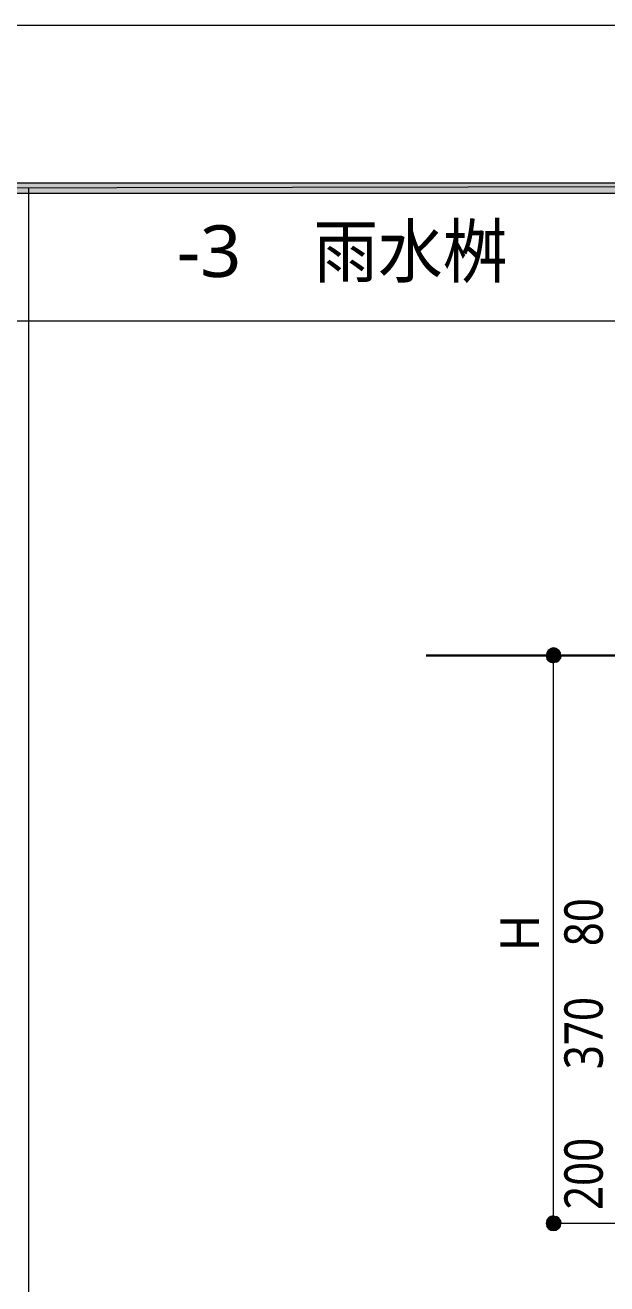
# Model space of a CAD drawing. Header units: millimetres. Extents: x 0 to 420, y 0 to 297.
# Drawn here: x 209.9 to 249.2, y 212 to 297 of the extents above; entities that cross this region are included whole.
import ezdxf
from ezdxf.enums import TextEntityAlignment as Align

# ---------------------------------------------------------------- set-up
doc = ezdxf.new("R2010")
doc.units = ezdxf.units.MM
doc.styles.add('kst32b', font='NotoSansJP-Variable.ttf')

msp = doc.modelspace()

# ---------------------------------------------------------------- hatches: boundary and pattern name
h = msp.add_hatch(color=7)
h.paths.add_polyline_path([(394.166, 285.623), (394.166, 286.321), (26.183, 285.623), (394.166, 285.623)])
h.paths.add_polyline_path([(394.166, 286.321), (26.183, 285.623), (26.183, 286.321), (394.166, 286.321)])
h = msp.add_hatch(color=7)
h.paths.add_polyline_path([(245.618, 254.931), (245.428, 254.889), (245.618, 254.423), (245.618, 254.931)])
h.paths.add_polyline_path([(245.428, 254.889), (245.618, 254.423), (245.258, 254.783), (245.428, 254.889)])
h.paths.add_polyline_path([(245.618, 254.423), (245.258, 254.783), (245.152, 254.614), (245.618, 254.423)])
h = msp.add_hatch(color=7)
h.paths.add_polyline_path([(246.084, 254.614), (245.978, 254.783), (245.618, 254.423), (246.084, 254.614)])
h.paths.add_polyline_path([(245.978, 254.783), (245.618, 254.423), (245.809, 254.889), (245.978, 254.783)])
h.paths.add_polyline_path([(245.618, 254.423), (245.809, 254.889), (245.618, 254.931), (245.618, 254.423)])
for points in [[(245.152, 254.614), (245.11, 254.423), (245.618, 254.423), (245.152, 254.614)], [(245.428, 215.646), (245.618, 215.604), (245.618, 216.09), (245.428, 215.646)]]:
    msp.add_hatch(color=7).paths.add_polyline_path(points)
h = msp.add_hatch(color=7)
h.paths.add_polyline_path([(245.11, 254.423), (245.152, 254.233), (245.618, 254.423), (245.11, 254.423)])
h.paths.add_polyline_path([(245.152, 254.233), (245.618, 254.423), (245.258, 254.085), (245.152, 254.233)])
h.paths.add_polyline_path([(245.618, 254.423), (245.258, 254.085), (245.428, 253.979), (245.618, 254.423)])
h = msp.add_hatch(color=7)
h.paths.add_polyline_path([(245.428, 253.979), (245.618, 253.937), (245.618, 254.423), (245.428, 253.979)])
h.paths.add_polyline_path([(245.618, 253.937), (245.618, 254.423), (245.809, 253.979), (245.618, 253.937)])
h.paths.add_polyline_path([(245.618, 254.423), (245.809, 253.979), (245.978, 254.085), (245.618, 254.423)])
h = msp.add_hatch(color=7)
h.paths.add_polyline_path([(245.978, 254.085), (246.084, 254.233), (245.618, 254.423), (245.978, 254.085)])
h.paths.add_polyline_path([(246.084, 254.233), (245.618, 254.423), (246.105, 254.423), (246.084, 254.233)])
h.paths.add_polyline_path([(245.618, 254.423), (246.105, 254.423), (246.084, 254.614), (245.618, 254.423)])
h = msp.add_hatch(color=7)
h.paths.add_polyline_path([(245.428, 216.556), (245.258, 216.45), (245.618, 216.09), (245.428, 216.556)])
h.paths.add_polyline_path([(245.258, 216.45), (245.618, 216.09), (245.152, 216.281), (245.258, 216.45)])
h.paths.add_polyline_path([(245.618, 216.09), (245.152, 216.281), (245.11, 216.09), (245.618, 216.09)])
h = msp.add_hatch(color=7)
h.paths.add_polyline_path([(245.11, 216.09), (245.152, 215.9), (245.618, 216.09), (245.11, 216.09)])
h.paths.add_polyline_path([(245.152, 215.9), (245.618, 216.09), (245.258, 215.752), (245.152, 215.9)])
h.paths.add_polyline_path([(245.618, 216.09), (245.258, 215.752), (245.428, 215.646), (245.618, 216.09)])
h = msp.add_hatch(color=7)
h.paths.add_polyline_path([(245.978, 216.45), (245.809, 216.556), (245.618, 216.09), (245.978, 216.45)])
h.paths.add_polyline_path([(245.809, 216.556), (245.618, 216.09), (245.618, 216.598), (245.809, 216.556)])
h.paths.add_polyline_path([(245.618, 216.09), (245.618, 216.598), (245.428, 216.556), (245.618, 216.09)])
h = msp.add_hatch(color=7)
h.paths.add_polyline_path([(246.084, 215.9), (246.105, 216.09), (245.618, 216.09), (246.084, 215.9)])
h.paths.add_polyline_path([(246.105, 216.09), (245.618, 216.09), (246.084, 216.281), (246.105, 216.09)])
h.paths.add_polyline_path([(245.618, 216.09), (246.084, 216.281), (245.978, 216.45), (245.618, 216.09)])
h = msp.add_hatch(color=7)
h.paths.add_polyline_path([(245.618, 215.604), (245.809, 215.646), (245.618, 216.09), (245.618, 215.604)])
h.paths.add_polyline_path([(245.809, 215.646), (245.618, 216.09), (245.978, 215.752), (245.809, 215.646)])
h.paths.add_polyline_path([(245.618, 216.09), (245.978, 215.752), (246.084, 215.9), (245.618, 216.09)])

# ---------------------------------------------------------------- linework, layer by layer
at = {"lineweight": 13}
msp.add_lwpolyline([(0.191, 0), (0.191, 296.968), (420.158, 296.968), (420.158, 0)], close=True, dxfattribs=at)
at = {"lineweight": 0}
for points in [[(394.166, 285.623), (394.166, 286.321), (26.183, 285.623)], [(394.166, 286.321), (26.183, 285.623), (26.183, 286.321)], [(245.428, 254.889), (245.618, 254.423), (245.258, 254.783)], [(245.618, 254.931), (245.428, 254.889), (245.618, 254.423)], [(245.618, 254.423), (245.809, 254.889), (245.618, 254.931)], [(245.978, 254.783), (245.618, 254.423), (245.809, 254.889)], [(245.152, 254.614), (245.11, 254.423), (245.618, 254.423)], [(245.11, 254.423), (245.152, 254.233), (245.618, 254.423)], [(245.618, 254.423), (245.258, 254.783), (245.152, 254.614)], [(245.152, 254.233), (245.618, 254.423), (245.258, 254.085)], [(245.618, 254.423), (245.258, 254.085), (245.428, 253.979)], [(245.428, 253.979), (245.618, 253.937), (245.618, 254.423)], [(246.084, 254.614), (245.978, 254.783), (245.618, 254.423)], [(245.618, 254.423), (246.105, 254.423), (246.084, 254.614)], [(245.618, 253.937), (245.618, 254.423), (245.809, 253.979)], [(245.618, 254.423), (245.809, 253.979), (245.978, 254.085)], [(245.978, 254.085), (246.084, 254.233), (245.618, 254.423)], [(246.084, 254.233), (245.618, 254.423), (246.105, 254.423)], [(245.618, 216.09), (245.152, 216.281), (245.11, 216.09)], [(245.11, 216.09), (245.152, 215.9), (245.618, 216.09)], [(245.258, 216.45), (245.618, 216.09), (245.152, 216.281)], [(245.152, 215.9), (245.618, 216.09), (245.258, 215.752)], [(245.428, 216.556), (245.258, 216.45), (245.618, 216.09)], [(245.618, 216.09), (245.258, 215.752), (245.428, 215.646)], [(245.618, 216.09), (245.618, 216.598), (245.428, 216.556)], [(245.428, 215.646), (245.618, 215.604), (245.618, 216.09)], [(245.809, 216.556), (245.618, 216.09), (245.618, 216.598)], [(245.978, 216.45), (245.809, 216.556), (245.618, 216.09)], [(245.618, 216.09), (246.084, 216.281), (245.978, 216.45)], [(246.105, 216.09), (245.618, 216.09), (246.084, 216.281)], [(245.618, 215.604), (245.809, 215.646), (245.618, 216.09)], [(245.809, 215.646), (245.618, 216.09), (245.978, 215.752)], [(245.618, 216.09), (245.978, 215.752), (246.084, 215.9)], [(246.084, 215.9), (246.105, 216.09), (245.618, 216.09)]]:
    msp.add_lwpolyline(points, close=True, dxfattribs=at)
at = {"lineweight": 13}
for points in [[(210.164, 285.983), (210.164, 45.995)], [(394.166, 276.987), (26.183, 276.987)], [(251.608, 216.09), (245.618, 216.09), (245.618, 254.423)]]:
    msp.add_lwpolyline(points, dxfattribs=at)
at = {"lineweight": 30}
msp.add_lwpolyline([(237.024, 254.423), (255.841, 254.423)], dxfattribs=at)

# ---------------------------------------------------------------- texts
at = {"style": 'kst32b'}
for s, height, p, p2 in [('雨水桝', 3.4908, (229.404, 279.971), (242.495, 279.971)), ('-3', 3.4908, (220.176, 279.971), (224.539, 279.971)), ('80', 2.5989, (248.941, 234.802), (248.941, 238.05)), ('370', 2.5989, (248.941, 226.504), (248.941, 231.377)), ('200', 2.5989, (248.941, 217.001), (248.941, 221.874))]:
    msp.add_text(s, height=height, dxfattribs=at).set_placement(p, p2, align=Align.FIT)
msp.add_text('H', height=2.599, rotation=90, dxfattribs=at).set_placement((244.623, 234.442))

doc.saveas('drawing.dxf')
